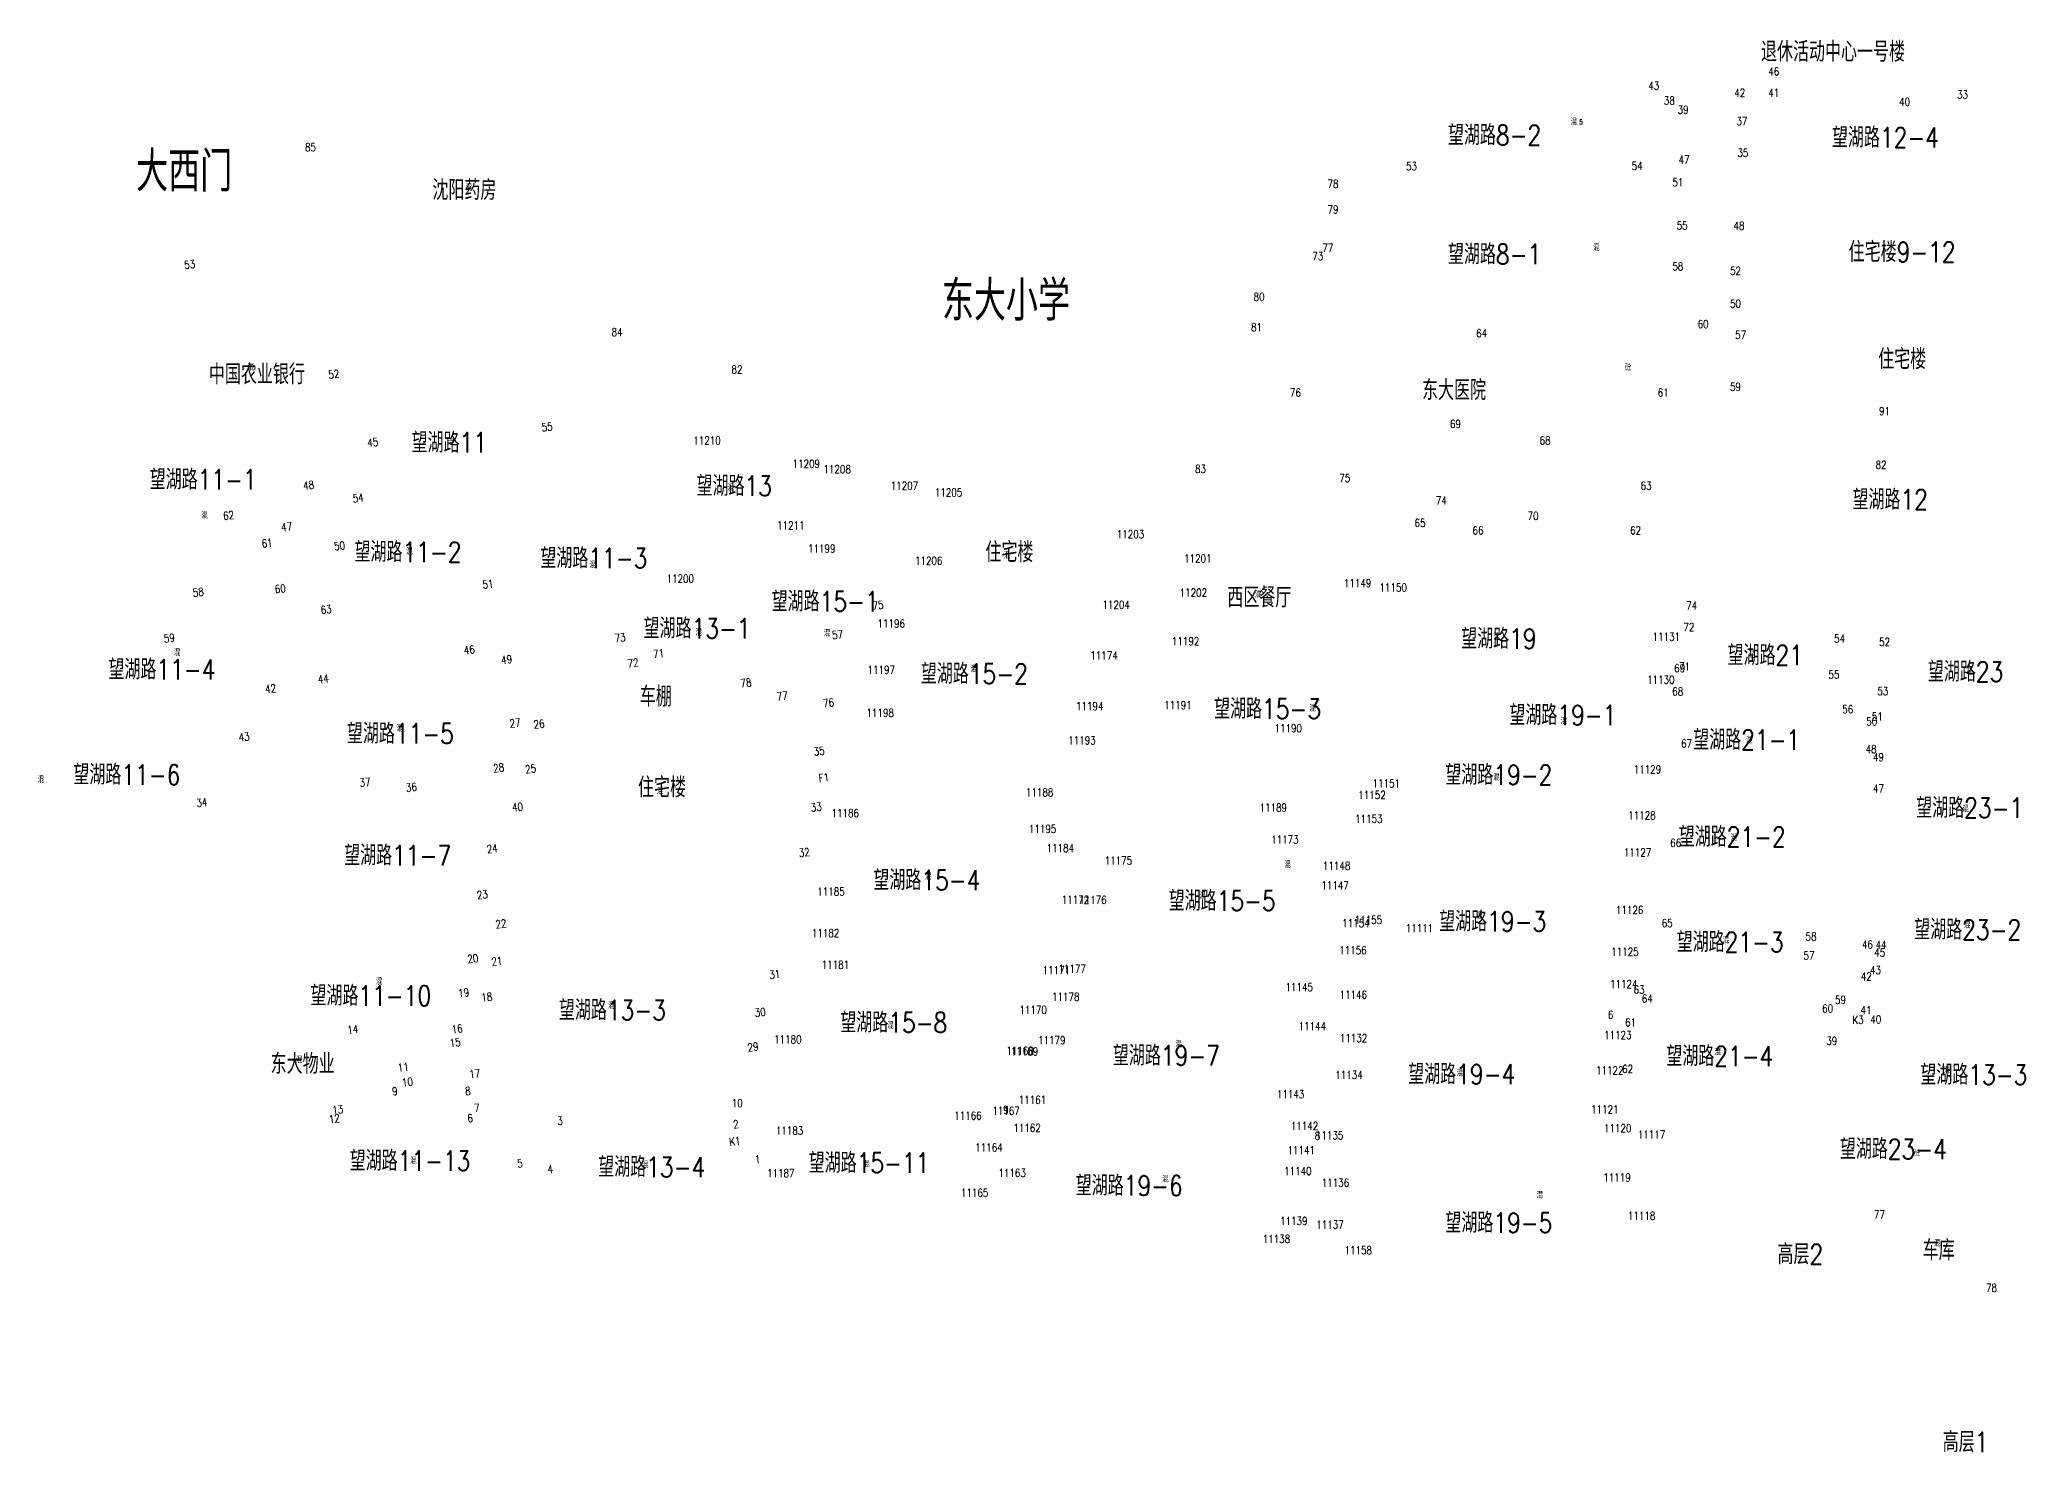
# Model space of a CAD drawing. Extents: x -992 to 2561, y -723 to 1492.
# Drawn here: x -992 to -495.8, y -437.2 to -84.3 of the extents above; entities that cross this region are included whole.
import ezdxf
from ezdxf.enums import TextEntityAlignment as Align

# ---------------------------------------------------------------- set-up
doc = ezdxf.new("R2010")
doc.units = 0
doc.header["$LTSCALE"] = 0.5
doc.linetypes.add('X6', pattern=[2, 1, -1])
for name, color, linetype in [('JMD', 6, 'CONTINUOUS'), ('ZDH', 1, 'CONTINUOUS'), ('ZJ', 7, 'CONTINUOUS')]:
    doc.layers.add(name, color=color, linetype=linetype)
doc.styles.add('HZ', font='rs.shx', dxfattribs={"width": 0.8, "bigfont": 'hztxt.shx'})

msp = doc.modelspace()

# ---------------------------------------------------------------- texts
at = {"layer": 'JMD', "linetype": 'Continuous', "style": 'HZ', "width": 0.8}
for s, p in [('混', (-607.79, -104.83, -0.21)), ('混', (-883.89, -121.24, -0.21)), ('混', (-602.18, -136.24, -0.21)), ('混', (-938.4, -166.18, -0.21)), ('砼', (-594.23, -166.18, -0.21)), ('混', (-888.35, -184.84, -0.21)), ('混', (-818.51, -196.25, -0.21)), ('混', (-949.95, -203.17, -0.21)), ('混', (-898.79, -212.19, -0.21)), ('混', (-749.45, -213.18, -0.21)), ('混', (-853, -215.5, -0.21)), ('混', (-686.69, -222.89, -0.21)), ('混', (-826.49, -232.42, -0.21)), ('混', (-794.42, -232.59, -0.21)), ('混', (-627.09, -233.49, -0.21)), ('混', (-956.85, -237.43, -0.21)), ('混', (-563.41, -237.9, -0.21)), ('混', (-757.77, -241.54, -0.21)), ('混', (-508.96, -241.83, -0.21)), ('混', (-673.1, -251.37, -0.21)), ('混', (-901.23, -256.4, -0.21)), ('混', (-610.31, -254.57, -0.21)), ('混', (-563.97, -259.37, -0.21)), ('混', (-627.15, -268.61, -0.21)), ('混', (-990.85, -269.17, -0.21)), ('混', (-836.19, -272.05, -0.21)), ('混', (-509.89, -276.48, -0.21)), ('混', (-567.84, -283.7, -0.21)), ('混', (-769.18, -293.38, -0.21)), ('混', (-679.33, -290.41, -0.21)), ('混', (-700.56, -298.17, -0.21)), ('混', (-631.38, -303.16, -0.21)), ('混', (-509.51, -305.54, -0.21)), ('混', (-569.79, -309.3, -0.21)), ('混', (-906.36, -319.63, -0.21)), ('混', (-848.34, -325.63, -0.21)), ('混', (-778.58, -330.62, -0.21)), ('混', (-706.54, -335.26, -0.21)), ('混', (-571.83, -337.23, -0.21)), ('混', (-926.37, -339.18, -0.21)), ('混', (-636.28, -342.5, -0.21)), ('混', (-514.55, -341.81, -0.21)), ('砼', (-522, -362.53, -0.21)), ('混', (-897.8, -364.4, -0.21)), ('混', (-839.86, -365.4, -0.21)), ('混', (-784.6, -365.23, -0.21)), ('混', (-709.89, -368.99, -0.21)), ('混', (-616.32, -373.01, -0.21)), ('混', (-516.96, -385.02, -0.21))]:
    msp.add_text(s, height=1.5, dxfattribs=at).set_placement(p, align=Align.MIDDLE_RIGHT)
msp.add_text('5', height=1.2, dxfattribs=at).set_placement((-607.29, -104.83, -0.21), align=Align.MIDDLE_LEFT)
at = {"layer": 'ZDH', "linetype": 'Continuous', "style": 'HZ', "width": 0.8}
for s, p in [('46', (-560.01, -93.2, -0.21)), ('43', (-589.99, -96.78, -0.21)), ('38', (-586.12, -100.51, -0.21)), ('42', (-568.51, -98.56, 37.72)), ('41', (-560.01, -98.56, -0.21)), ('40', (-527.32, -100.81, -0.21)), ('33', (-512.85, -99.01, -0.21)), ('39', (-582.67, -102.77, -0.21)), ('37', (-568, -105.62, 29.93)), ('47', (-582.45, -115.26, -0.21)), ('35', (-567.74, -113.54, -0.21)), ('53', (-650.55, -116.9, 40.01)), ('54', (-594.17, -116.83, -0.21)), ('51', (-583.99, -120.92, -0.21)), ('78', (-670.18, -121.3, -0.21)), ('79', (-670.18, -127.69, -0.21)), ('55', (-582.91, -131.69, -0.21)), ('48', (-568.72, -131.76, -0.21)), ('73', (-673.97, -139.34, -0.21)), ('77', (-671.46, -137.28, -0.21)), ('58', (-583.99, -141.92, -0.21)), ('52', (-569.58, -143.01, -0.21)), ('50', (-569.58, -151.24, -0.21)), ('64', (-633.04, -158.63, -0.21)), ('60', (-577.67, -156.34, -0.21)), ('57', (-568.28, -159.03, -0.21)), ('76', (-679.55, -173.45, -0.21)), ('61', (-587.66, -173.45, -0.21)), ('59', (-569.58, -172.01, -0.21)), ('91', (-532.33, -178.07, -0.21)), ('11210', (-828.66, -185.44, -0.21)), ('69', (-639.57, -181.29, -0.21)), ('68', (-617.16, -185.41, -0.21)), ('11209', (-803.85, -191.23, -0.21)), ('11208', (-796.14, -192.6, -0.21)), ('75', (-667.25, -194.8, 35.96)), ('82', (-533.2, -191.49, -0.21)), ('11207', (-779.32, -196.73, -0.21)), ('11205', (-768.3, -198.39, -0.21)), ('74', (-643.1, -200.44, -0.21)), ('63', (-591.92, -196.73, -0.21)), ('70', (-620.15, -204.27, -0.21)), ('11211', (-807.71, -206.65, -0.21)), ('11203', (-722.83, -208.85, -0.21)), ('65', (-648.41, -206.03, -0.21)), ('66', (-633.93, -207.87, -0.21)), ('62', (-594.55, -207.87, -0.21)), ('11199', (-800, -212.43, -0.21)), ('11201', (-706.01, -214.91, -0.21)), ('11200', (-835.33, -219.92, -0.21)), ('11206', (-773.26, -215.46, -0.21)), ('11202', (-707.12, -223.44, -0.21)), ('11149', (-666.07, -221.04, -0.21)), ('11150', (-657.18, -222.15, -0.21)), ('11204', (-726.41, -226.47, -0.21)), ('74', (-580.55, -226.66, -0.21)), ('11196', (-782.63, -231.15, -0.21)), ('11131', (-588.94, -234.45, -0.21)), ('72', (-581.23, -232.02, -0.21)), ('54', (-543.57, -234.92, -0.21)), ('11174', (-729.44, -239.14, -0.21)), ('11192', (-709.05, -235.56, -0.21)), ('52', (-532.32, -235.76, -0.21)), ('11197', (-785.11, -242.72, -0.21)), ('69', (-583.54, -242.31, -0.21)), ('71', (-582.32, -241.9, -0.21)), ('55', (-544.97, -243.91, -0.21)), ('11130', (-590.29, -245.18, -0.21)), ('68', (-584.02, -248.12, -0.21)), ('53', (-532.77, -248.05, -0.21)), ('11198', (-785.39, -253.46, -0.21)), ('11194', (-733.02, -251.8, -0.21)), ('11191', (-710.97, -251.53, -0.21)), ('56', (-541.53, -252.58, -0.21)), ('51', (-534.14, -254.41, -0.21)), ('11190', (-683.41, -257.31, -0.21)), ('50', (-535.53, -255.6, -0.21)), ('11193', (-734.95, -260.34, -0.21)), ('67', (-581.79, -261.12, -0.21)), ('48', (-535.71, -262.51, -0.21)), ('49', (-533.88, -264.52, -0.21)), ('11129', (-593.65, -267.59, -0.21)), ('11188', (-745.54, -273.33, -0.21)), ('11152', (-662.48, -273.99, -0.21)), ('11151', (-658.89, -271.1, -0.21)), ('47', (-533.86, -272.35, -0.21)), ('11186', (-794.12, -278.51, -0.21)), ('11189', (-687.15, -277.15, -0.21)), ('11128', (-595.01, -279.09, -0.21)), ('11195', (-744.8, -282.47, -0.21)), ('11153', (-663.27, -279.95, -0.21)), ('11184', (-740.36, -287.24, -0.21)), ('11173', (-684.24, -285.12, -0.21)), ('11127', (-596.12, -288.35, -0.21)), ('66', (-584.53, -285.96, -0.21)), ('11175', (-725.86, -290.39, -0.21)), ('11148', (-671.31, -291.69, -0.21)), ('11185', (-797.67, -298.14, -0.21)), ('11147', (-671.71, -296.57, -0.21)), ('11172', (-736.59, -300.17, -0.21)), ('11176', (-732.21, -300.2, -0.21)), ('11126', (-598.08, -302.72, -0.21)), ('11182', (-799.03, -308.5, -0.21)), ('11154', (-666.48, -306.01, -0.21)), ('11155', (-663.38, -305.21, -0.21)), ('11111', (-650.63, -307.28, -0.21)), ('65', (-586.66, -305.99, -0.21)), ('58', (-550.71, -309.33, -0.21)), ('11156', (-667.24, -312.77, -0.21)), ('11125', (-599.26, -313.16, -0.21)), ('57', (-551.21, -314.09, -0.21)), ('46', (-536.63, -311.33, -0.21)), ('45', (-533.56, -313.37, -0.21)), ('44', (-533.2, -311.46, -0.21)), ('11181', (-796.57, -316.41, -0.21)), ('11171', (-741.38, -317.79, -0.21)), ('11177', (-737.42, -317.39, -0.21)), ('42', (-536.89, -319.31, -0.21)), ('43', (-534.63, -317.74, -0.21)), ('11178', (-739.02, -324.38, -0.21)), ('11145', (-680.67, -321.98, -0.21)), ('11146', (-667.14, -323.88, -0.21)), ('11124', (-599.57, -321.23, -0.21)), ('63', (-593.67, -322.62, -0.21)), ('11170', (-747.17, -327.68, -0.21)), ('6', (-600.09, -328.9, -0.21)), ('64', (-591.62, -324.86, -0.21)), ('60', (-546.55, -327.33, -0.21)), ('59', (-543.35, -325.18, -0.21)), ('41', (-536.97, -327.76, -0.21)), ('11144', (-677.39, -331.76, -0.21)), ('11123', (-601.06, -333.96, -0.21)), ('61', (-595.79, -330.79, -0.21)), ('K3', (-538.98, -330.19, -0.21)), ('40', (-534.53, -330.06, -0.21)), ('11180', (-808.46, -335.06, -0.21)), ('11168', (-750.42, -337.88, -0.21)), ('11169', (-749.31, -338.05, -0.21)), ('11179', (-742.51, -335.28, -0.21)), ('11132', (-667.09, -334.71, -0.21)), ('39', (-545.51, -335.45, -0.21)), ('11134', (-668.22, -343.92, -0.21)), ('11122', (-603.06, -342.8, -0.21)), ('62', (-596.55, -342.44, -0.21)), ('11143', (-682.82, -348.76, -0.21)), ('10', (-819.05, -350.96, -0.21)), ('11166', (-763.46, -354.11, -0.21)), ('11167', (-753.92, -352.88, -0.21)), ('9', (-751.21, -352.67, -0.21)), ('11161', (-747.32, -350.15, -0.21)), ('11121', (-604.29, -352.56, -0.21)), ('11183', (-808.04, -357.85, -0.21)), ('11162', (-748.68, -357.17, -0.21)), ('11142', (-679.34, -356.68, -0.21)), ('8', (-673.36, -359.12, -0.21)), ('11135', (-673.07, -359.03, -0.21)), ('11120', (-601.08, -357.26, -0.21)), ('11117', (-592.62, -358.84, -0.21)), ('11164', (-758.21, -362.06, -0.21)), ('11141', (-680.17, -362.76, -0.21)), ('11187', (-810.22, -368.48, -0.21)), ('11163', (-752.41, -368.4, -0.21)), ('11140', (-681.01, -367.94, -0.21)), ('11165', (-761.78, -373.36, -0.21)), ('11136', (-671.61, -370.86, -0.21)), ('11119', (-601.24, -369.55, -0.21)), ('11118', (-595.09, -379.1, -0.21)), ('11139', (-682.02, -380.42, -0.21)), ('11137', (-673, -381.34, -0.21)), ('11138', (-686.37, -384.9, -0.21)), ('11158', (-665.92, -387.72, -0.21))]:
    msp.add_text(s, height=2, dxfattribs=at).set_placement(p)
at = {"layer": 'ZDH', "linetype": 'X6', "style": 'HZ', "width": 0.8}
for s, p in [('85', (-925.69, -112.15, -0.21)), ('80', (-688.64, -149.53, -0.21)), ('84', (-849.08, -158.34, -0.21)), ('81', (-689.28, -157.11, -0.21)), ('82', (-819.11, -167.67, -0.21)), ('83', (-703.29, -192.51, -0.21)), ('77', (-533.6, -378.82, -0.21)), ('78', (-505.6, -397.11, -0.21))]:
    msp.add_text(s, height=2, dxfattribs=at).set_placement(p)
at = {"layer": 'ZDH', "linetype": 'Continuous', "style": 'HZ', "width": 0.8}
for s, p in [('53', (-955.76, -141.61, -0.21)), ('52', (-919.74, -168.99, -0.21)), ('55', (-866.43, -182.19, -0.21)), ('45', (-910.01, -186.06, -0.21)), ('48', (-926.05, -196.77, -0.21)), ('54', (-913.63, -199.95, -0.21)), ('62', (-946.05, -204.29, -0.21)), ('47', (-931.52, -207.15, -0.21)), ('61', (-936.4, -211.21, -0.21)), ('50', (-918.32, -211.9, -0.21)), ('58', (-953.62, -223.5, -0.21)), ('60', (-933.12, -222.6, -0.21)), ('51', (-881.21, -221.46, -0.21)), ('63', (-921.66, -227.8, -0.21)), ('75', (-783.74, -226.75, -0.21)), ('59', (-960.86, -234.94, -0.21)), ('73', (-848.2, -234.84, -0.21)), ('57', (-793.85, -234.08, -0.21)), ('46', (-885.89, -237.9, -0.21)), ('49', (-876.55, -240.31, -0.21)), ('71', (-838.57, -238.81, -0.21)), ('44', (-922.37, -245.13, -0.21)), ('72', (-844.96, -241.16, -0.21)), ('42', (-935.53, -247.59, -0.21)), ('78', (-816.74, -246.13, -0.21)), ('77', (-807.68, -249.4, -0.21)), ('76', (-796.09, -251.11, -0.21)), ('43', (-942.16, -259.64, -0.21)), ('27', (-874.45, -256.16, -0.21)), ('26', (-868.47, -256.42, -0.21)), ('35', (-798.46, -263.2, -0.21)), ('28', (-878.54, -267.37, -0.21)), ('25', (-870.56, -267.61, -0.21)), ('F1', (-797.19, -269.81, -0.21)), ('37', (-911.94, -270.98, -0.21)), ('36', (-900.37, -272.23, -0.21)), ('34', (-952.71, -276.03, -0.21)), ('40', (-873.82, -277.16, -0.21)), ('33', (-799.19, -277.17, -0.21)), ('24', (-880.15, -287.56, -0.21)), ('32', (-802.17, -288.5, -0.21)), ('23', (-882.63, -299.04, -0.21)), ('22', (-877.97, -306.33, -0.21)), ('20', (-885, -315.01, -0.21)), ('21', (-879, -315.71, -0.21)), ('31', (-809.53, -318.97, -0.21)), ('19', (-887.3, -323.55, -0.21)), ('18', (-881.5, -324.63, -0.21)), ('30', (-813.19, -328.44, -0.21)), ('14', (-914.99, -332.72, -0.21)), ('16', (-888.92, -332.6, -0.21)), ('15', (-889.43, -335.98, -0.21)), ('29', (-814.99, -337.1, -0.21)), ('11', (-902.4, -342.17, -0.21)), ('17', (-884.54, -343.77, -0.21)), ('9', (-903.8, -348.06, -0.21)), ('10', (-901.34, -345.86, -0.21)), ('8', (-885.55, -348.03, -0.21)), ('13', (-918.77, -352.76, -0.21)), ('7', (-883.29, -352.24, -0.21)), ('12', (-919.61, -355.02, -0.21)), ('6', (-885.01, -354.82, -0.21)), ('3', (-862.56, -355.46, -0.21)), ('2', (-818.57, -356.31, -0.21)), ('K1', (-819.52, -360.65, -0.21)), ('5', (-872.54, -366.09, -0.21)), ('4', (-864.95, -367.54, -0.21)), ('1', (-813.16, -365.09, -0.21))]:
    msp.add_text(s, height=2, rotation=6.9846, dxfattribs=at).set_placement(p)
at = {"layer": 'ZJ', "linetype": 'Continuous', "style": 'HZ', "width": 0.8}
for s, height, p in [('退休活动中心一号楼', 5, (-543.84, -87.05, -0.21)), ('望湖路8-2', 5, (-628.42, -107.88, -0.21)), ('望湖路12-4', 5, (-530.74, -108.48, -0.21)), ('大西门', 10, (-955.9, -116.7, -0.21)), ('沈阳药房', 5, (-885.87, -121.58, -0.21)), ('望湖路8-1', 5, (-628.42, -137.64, -0.21)), ('住宅楼9-12', 5, (-526.57, -137.04, -0.21)), ('东大小学', 10, (-750.53, -148.94, -0.21)), ('住宅楼', 5, (-526.57, -163.82, -0.21)), ('中国农业银行', 5, (-937.72, -167.63, -0.21)), ('东大医院', 5, (-638.55, -171.56, -0.21)), ('望湖路11', 5, (-889.65, -184.7, -0.21)), ('望湖路11-1', 5, (-951.14, -193.93, -0.21)), ('望湖路13', 5, (-818.43, -195.53, -0.21)), ('望湖路12', 5, (-529.55, -198.93, -0.21)), ('望湖路11-2', 5, (-899.97, -212.03, -0.21)), ('望湖路11-3', 5, (-853.52, -213.58, -0.21)), ('住宅楼', 5, (-749.66, -212.04, -0.21)), ('望湖路15-1', 5, (-795.72, -224.4, -0.21)), ('西区餐厅', 5, (-687.21, -223.38, -0.21)), ('望湖路13-1', 5, (-827.72, -231.11, -0.21)), ('望湖路19', 5, (-627.35, -233.69, -0.21)), ('望湖路21', 5, (-560.77, -237.82, -0.21)), ('望湖路11-4', 5, (-961.46, -241.37, -0.21)), ('望湖路15-2', 5, (-758.43, -242.46, -0.21)), ('望湖路23', 5, (-510.71, -241.94, -0.21)), ('车棚', 5, (-838.04, -248.12, -0.21)), ('望湖路15-3', 5, (-685.15, -251.22, -0.21)), ('望湖路19-1', 5, (-611.35, -252.77, -0.21)), ('望湖路11-5 ', 5, (-900.49, -257.4, -0.21)), ('望湖路21-1', 5, (-565.42, -258.96, -0.21)), ('望湖路11-6', 5, (-970.23, -267.66, -0.21)), ('望湖路19-2', 5, (-627.35, -267.72, -0.21)), ('住宅楼', 5, (-836.49, -270.81, -0.21)), ('望湖路23-1', 5, (-509.68, -275.97, -0.21)), ('望湖路21-2', 5, (-569.03, -283.19, -0.21)), ('望湖路11-7', 5, (-902.55, -287.82, -0.21)), ('望湖路15-4', 5, (-770.3, -294.02, -0.21)), ('望湖路15-5', 5, (-696.5, -299.17, -0.21)), ('望湖路19-3', 5, (-628.9, -304.33, -0.21)), ('望湖路21-3', 5, (-569.54, -309.49, -0.21)), ('望湖路23-2', 5, (-510.19, -306.39, -0.21)), ('望湖路11-10', 5, (-909.26, -322.88, -0.21)), ('望湖路13-3', 5, (-848.88, -326.49, -0.21)), ('望湖路15-8', 5, (-778.56, -329.6, -0.21)), ('东大物业', 5, (-926.29, -339.9, -0.21)), ('望湖路19-7', 5, (-710.44, -337.84, -0.21)), ('望湖路21-4', 5, (-572.13, -337.99, -0.21)), ('望湖路19-4', 5, (-636.64, -342.49, -0.21)), ('望湖路13-3', 5, (-508.65, -342.63, -0.21)), ('望湖路11-13', 5, (-899.46, -364.13, -0.21)), ('望湖路15-11', 5, (-784.75, -364.66, -0.21)), ('望湖路23-4', 5, (-528.77, -361.19, -0.21)), ('望湖路13-4', 5, (-839.07, -365.68, -0.21)), ('望湖路19-6', 5, (-719.73, -370.33, -0.21)), ('望湖路19-5', 5, (-627.35, -379.61, -0.21)), ('高层2', 5, (-552, -387.49, -0.21)), ('车库', 5, (-517.42, -386.46, -0.21)), ('高层1', 5, (-510.71, -434.41, -0.21))]:
    msp.add_text(s, height=height, dxfattribs=at).set_placement(p, align=Align.MIDDLE)

doc.saveas('drawing.dxf')
